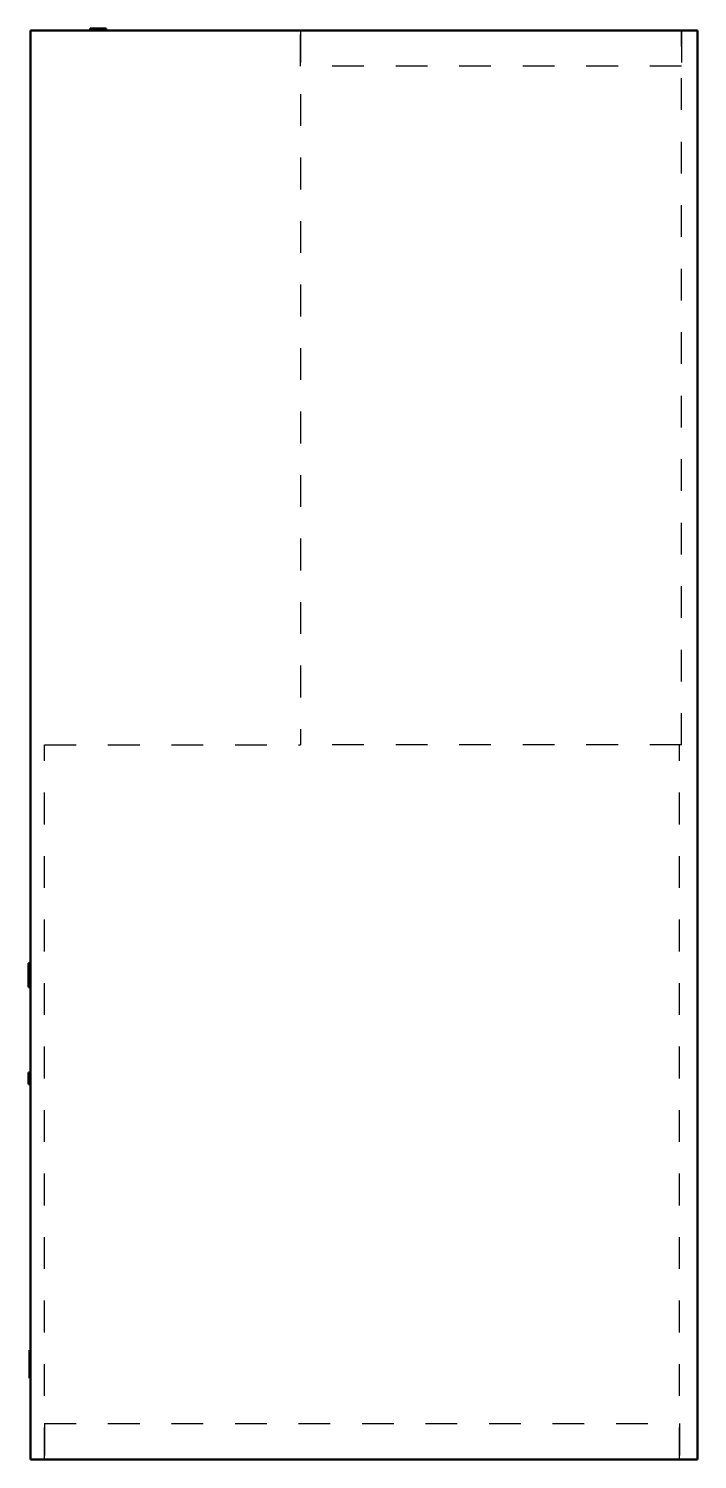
# Model space of a CAD drawing. Header units: inches. Extents: x -10.6 to 10.5, y 0 to 45.1.
import ezdxf

# ---------------------------------------------------------------- set-up
doc = ezdxf.new("R2010")
doc.units = ezdxf.units.IN
doc.header["$MEASUREMENT"] = 0
doc.linetypes.add('Dashed', pattern=[2, 1, -1])
doc.layers.add('AM_0', color=7, linetype='Continuous', lineweight=50)
doc.layers.add('AM_9', color=6, linetype='Dashed', lineweight=25)

# ---------------------------------------------------------------- blocks, each defined once
blk = doc.blocks.new('1_AMST24BU14_PART8_0_in_AMST24BU14_2')
at = {"layer": 'AM_9'}
for p, q in [((-2, 45), (-2, 22.5)), ((10, 22.5), (10, 45)), ((10, 22.5), (-2, 22.5))]:
    blk.add_line(p, q, dxfattribs=at)
blk = doc.blocks.new('2_AMST24BU14_PART7_0_in_AMST24BU14_2')
at = {"layer": 'AM_9'}
for p, q in [((-10.0625, 22.5), (-2, 22.5)), ((-10.0625, 0), (-10.0625, 22.5)), ((9.9375, 0), (9.9375, 22.5))]:
    blk.add_line(p, q, dxfattribs=at)
blk = doc.blocks.new('3_AMST24BU14_PART6_0_in_AMST24BU14_2')
at = {"layer": 'AM_0'}
for p, q in [((-8.625, 45.0625), (-8.625, 45)), ((-8.625, 45.0625), (-8.125, 45.0625)), ((-8.125, 45), (-8.125, 45.0625))]:
    blk.add_line(p, q, dxfattribs=at)
blk = doc.blocks.new('4_AMST24BU14_PART5_0_in_AMST24BU14_2')
at = {"layer": 'AM_0'}
for p, q in [((-10.5625, 14.875), (-10.5625, 15.625)), ((-10.5, 15.625), (-10.5625, 15.625)), ((-10.5625, 14.875), (-10.5, 14.875))]:
    blk.add_line(p, q, dxfattribs=at)
blk = doc.blocks.new('5_AMST24BU14_PART4_0_in_AMST24BU14_2')
at = {"layer": 'AM_0'}
for p, q in [((-10.5625, 11.8125), (-10.5625, 12.1875)), ((-10.5, 12.1875), (-10.5625, 12.1875)), ((-10.5625, 11.8125), (-10.5, 11.8125))]:
    blk.add_line(p, q, dxfattribs=at)
blk = doc.blocks.new('6_AMST24BU14_PART3_0_in_AMST24BU14_2')
at = {"layer": 'AM_0'}
for q in [(-10.53125, 2.6875), (-10.5, 2.5625)]:
    blk.add_line((-10.53125, 2.5625), q, dxfattribs=at)
at = {"layer": 'AM_9'}
blk.add_line((-10.5, 3.3125), (-10.53125, 3.3125), dxfattribs=at)
blk = doc.blocks.new('7_AMST24BU14_PART2_0_in_AMST24BU14_2')
at = {"layer": 'AM_0'}
for p, q in [((-10.53125, 2.6875), (-10.53125, 3.4375)), ((-10.5, 3.4375), (-10.53125, 3.4375)), ((-10.53125, 2.6875), (-10.5, 2.6875))]:
    blk.add_line(p, q, dxfattribs=at)
blk = doc.blocks.new('8_AMST24BU14_PART1_0_in_AMST24BU14_2')
at = {"layer": 'AM_0'}
for p, q in [((-10.5, 0), (-10.5, 45)), ((10.5, 45), (-10.5, 45)), ((10.5, 45), (10.5, 0)), ((10.5, 0), (-10.5, 0))]:
    blk.add_line(p, q, dxfattribs=at)
at = {"layer": 'AM_9'}
for p, q in [((-2, 43.875), (-2, 45)), ((10, 45), (10, 43.875)), ((10, 43.875), (-2, 43.875)), ((-10.0625, 1.125), (-10.0625, 0)), ((-10.0625, 1.125), (9.9375, 1.125)), ((9.9375, 1.125), (9.9375, 0))]:
    blk.add_line(p, q, dxfattribs=at)

msp = doc.modelspace()

# ---------------------------------------------------------------- block references
for name in ['8_AMST24BU14_PART1_0_in_AMST24BU14_2', '3_AMST24BU14_PART6_0_in_AMST24BU14_2', '1_AMST24BU14_PART8_0_in_AMST24BU14_2', '2_AMST24BU14_PART7_0_in_AMST24BU14_2', '4_AMST24BU14_PART5_0_in_AMST24BU14_2', '5_AMST24BU14_PART4_0_in_AMST24BU14_2', '7_AMST24BU14_PART2_0_in_AMST24BU14_2', '6_AMST24BU14_PART3_0_in_AMST24BU14_2']:
    msp.add_blockref(name, (0, 0))

doc.saveas('drawing.dxf')
